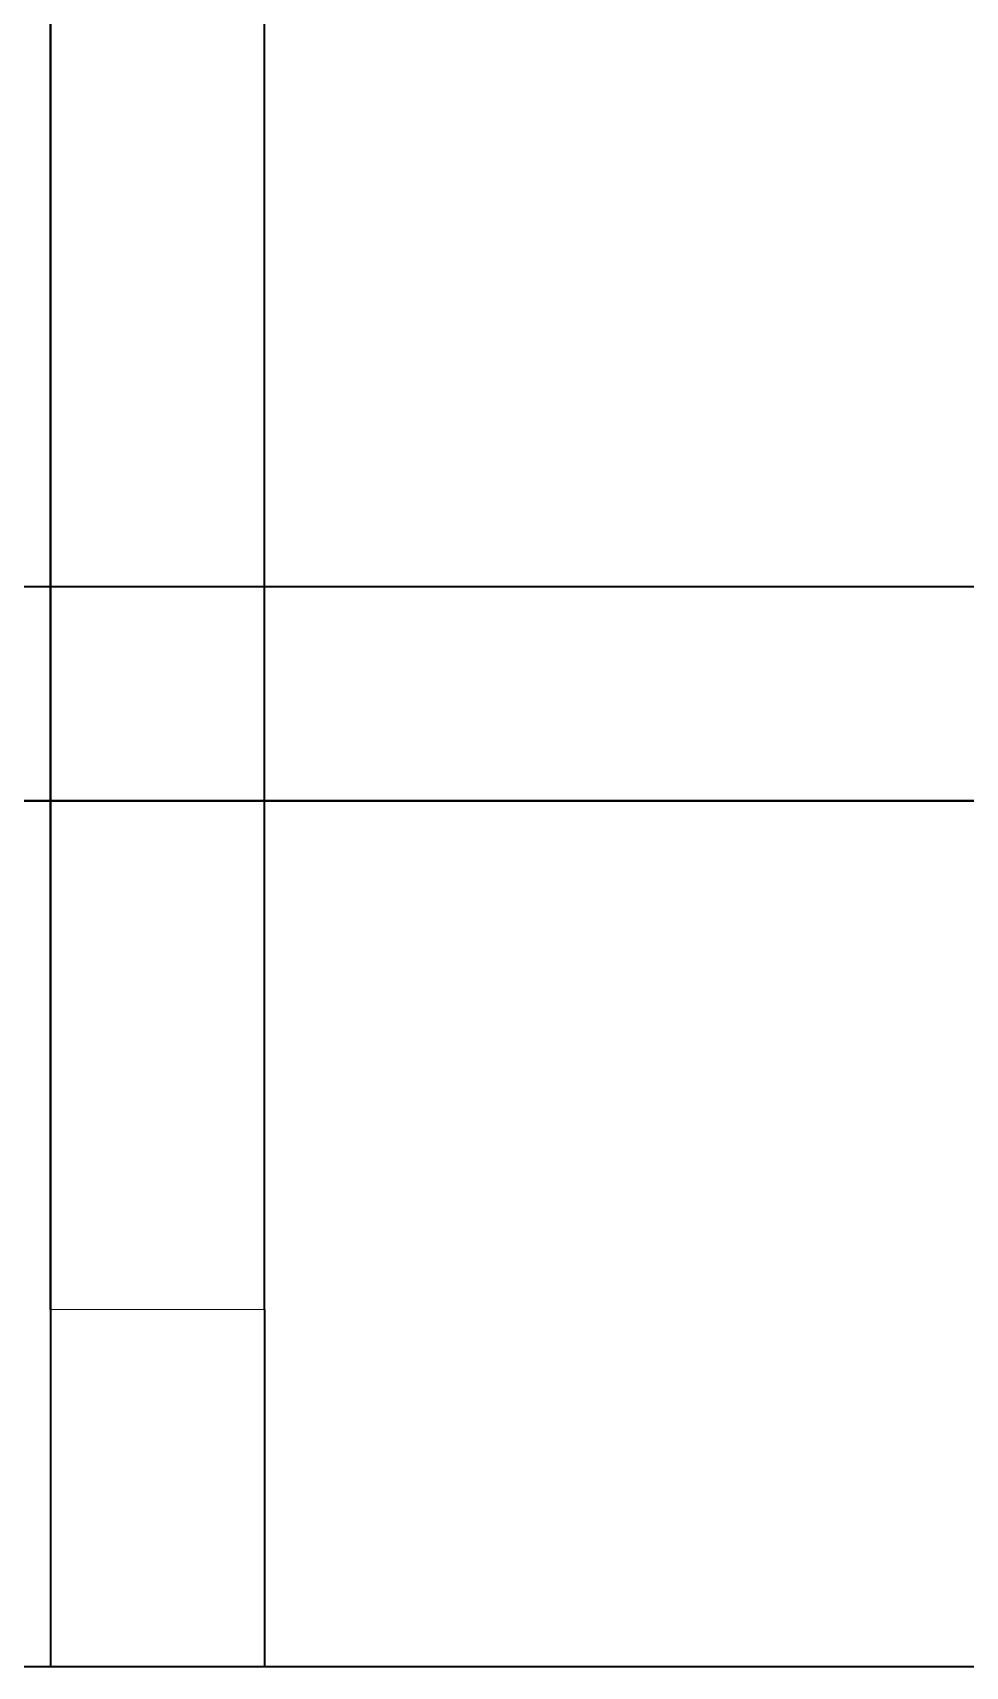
# Model space of a CAD drawing. Extents: x 145 to 857, y 42 to 790.
# Drawn here: x 404.28 to 417.35, y 289.08 to 311.96 of the extents above; entities that cross this region are included whole.
import ezdxf

# ---------------------------------------------------------------- set-up
doc = ezdxf.new("R2010")
doc.units = 0

msp = doc.modelspace()

# ---------------------------------------------------------------- linework, layer by layer
at = {"color": 7, "lineweight": 35}
for p, q in [((404.532, 294.079), (404.532, 359.839)), ((404.532, 359.839), (404.532, 294.079)), ((407.532, 294.079), (407.532, 359.839)), ((453.792, 304.199), (397.412, 304.199)), ((453.792, 301.199), (397.412, 301.199)), ((397.412, 301.199), (453.792, 301.199)), ((397.412, 289.079), (453.792, 289.079))]:
    msp.add_line(p, q, dxfattribs=at)
at = {"color": 7, "lineweight": 35, "ltscale": 0.08}
msp.add_line((404.532, 295.679), (404.532, 292.479), dxfattribs=at)
msp.add_line((404.532, 295.679), (404.532, 292.479), dxfattribs=at)
msp.add_line((404.532, 295.679), (404.532, 292.479), dxfattribs=at)
msp.add_line((404.532, 295.679), (404.532, 292.479), dxfattribs=at)
at = {"color": 7, "lineweight": 13, "ltscale": 0.075}
msp.add_line((404.532, 294.079), (407.532, 294.079), dxfattribs=at)
at = {"color": 7, "lineweight": 35, "ltscale": 0.125}
for p, q in [((404.532, 294.079), (404.532, 289.079)), ((404.532, 294.079), (404.532, 289.079)), ((407.532, 294.079), (407.532, 289.079))]:
    msp.add_line(p, q, dxfattribs=at)
at = {"color": 7, "lineweight": 35, "ltscale": 0.075}
msp.add_line((404.532, 289.079), (407.532, 289.079), dxfattribs=at)

doc.saveas('drawing.dxf')
